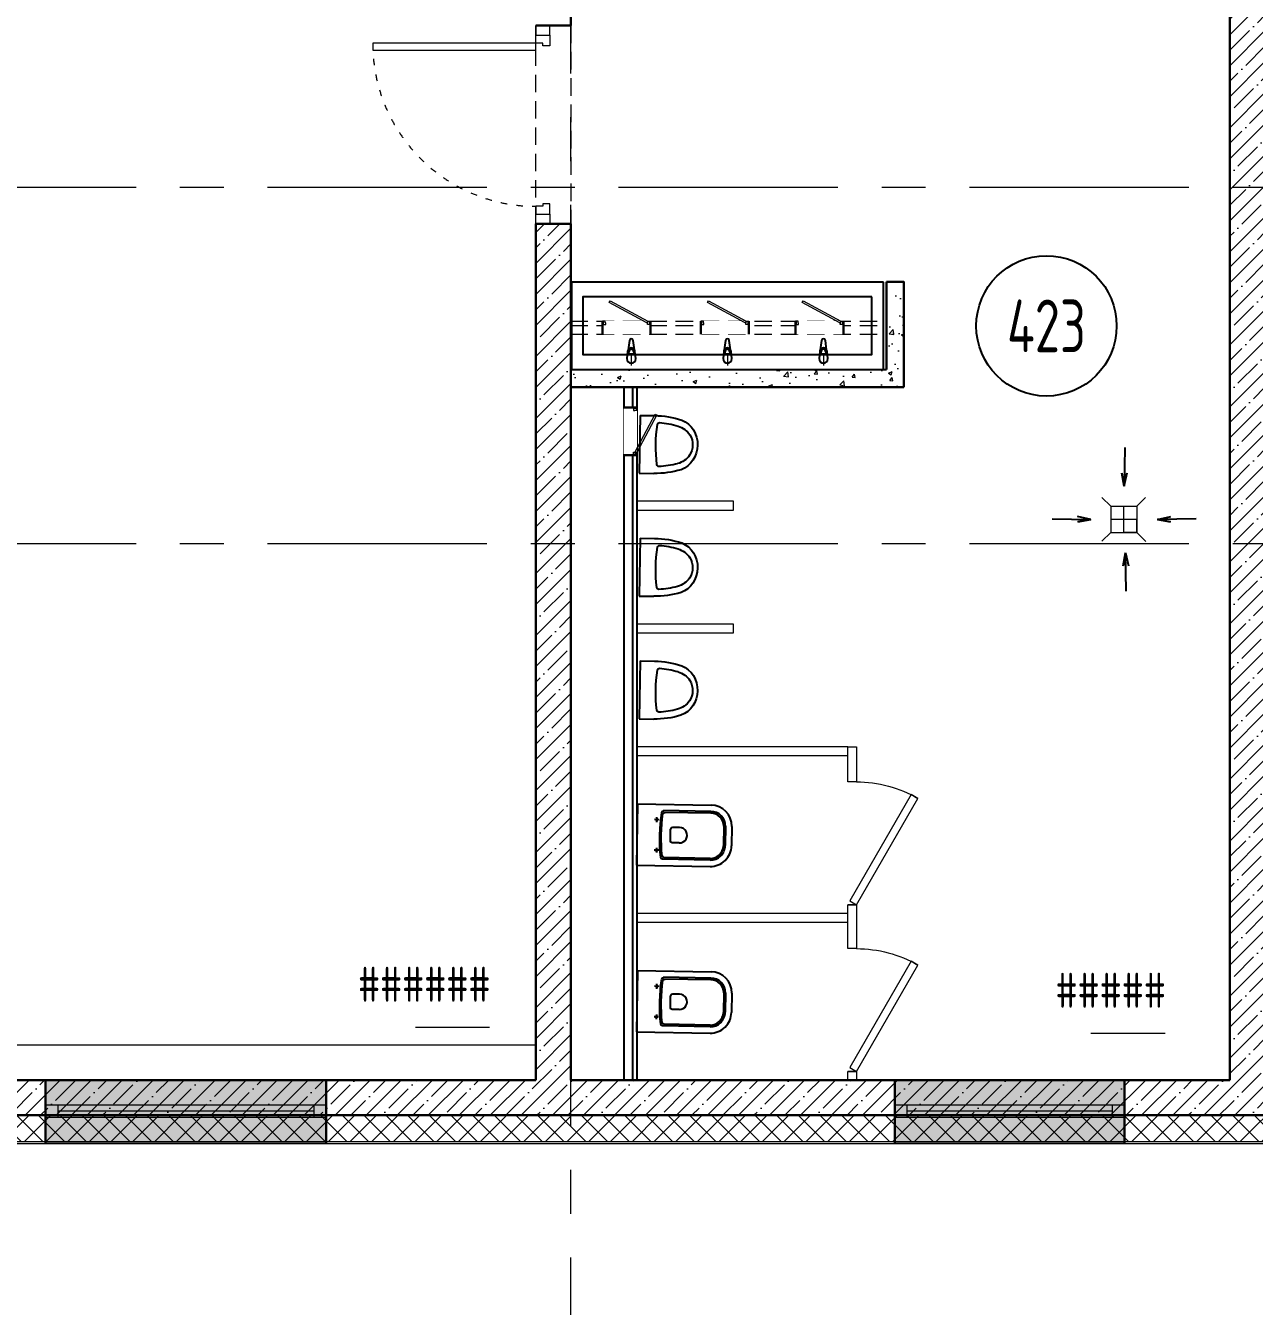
# Model space of a CAD drawing. Header units: millimetres. Extents: x -4447806 to 13389969, y -2188499 to 852203.
# Drawn here: x 4178551 to 4185554, y -611728 to -604428 of the extents above; entities that cross this region are included whole.
import ezdxf
from ezdxf import colors
from ezdxf.entities.mleader import LeaderData, LeaderLine
from ezdxf.enums import TextEntityAlignment as Align
from ezdxf.math import Vec2, Vec3

# ---------------------------------------------------------------- set-up
doc = ezdxf.new("R2010")
doc.units = ezdxf.units.MM
doc.set_wipeout_variables(frame=1)
for name, pattern in [('ACAD_ISO03W100', [30, 12, -18]), ('ADSK_Штриховая_ш2 п1', [3, 2, -1]), ('CENTER', [2, 1.25, -0.25, 0.25, -0.25])]:
    doc.linetypes.add(name, pattern=pattern)
for name, color, linetype, lineweight in [('_TEXT', 189, 'Continuous', 30), ('АР_Двери', 175, 'Continuous', 18), ('АР_Маркер экспликации', 239, 'Continuous', 13), ('АР_Навесной фасад', 147, 'Continuous', 5), ('АР_Номер помещения', 1, 'Continuous', 25), ('АР_Окна БЛОК', 250, 'Continuous', 13), ('АР_Оси', 195, 'Continuous', 9), ('АР_Отметки', 250, 'Continuous', 15), ('АР_Перегородки газоблок', 165, 'Continuous', 30), ('АР_Перегородки газоблок_Штрих', 165, 'Continuous', 5), ('АР_Перегородки сантехнические', 216, 'Continuous', 9), ('АР_Подоконники', 163, 'Continuous', 9), ('АР_Помещения_площадь', 19, 'Continuous', 9), ('АР_Сущ Несущая стена', 216, 'Continuous', 30), ('АР_тонкая линия', 250, 'Continuous', 0), ('АР_Утеплитель', 250, 'Continuous', 9), ('АР_Штриховка монолит', 250, 'Continuous', 9)]:
    doc.layers.add(name, color=color, linetype=linetype, lineweight=lineweight)
for name, color, linetype in [('ТХ_ВК_оборуд.ТХ', 250, 'Continuous'), ('ТХ_ВК_трапы', 5, 'Continuous'), ('ТХ_сантехника', 253, 'Continuous')]:
    doc.layers.add(name, color=color, linetype=linetype)
doc.styles.add('ISOCPEUR', font='isocpeur.ttf', dxfattribs={"width": 0.7})
doc.styles.get("Standard").update_dxf_attribs({"font": 'arial.ttf'})
pattern_1 = [(45, (3969483.65, -672094.8), (-88.38835, 88.38835), []), (45, (3969572.04, -672094.8), (-88.38835, 88.38835), [156.25, -31.25, 0, -31.25])]

# ---------------------------------------------------------------- blocks, each defined once
blk = doc.blocks.new('*U214')
for p, q in [((0, 0), (0, -50)), ((700, 0), (700, -50))]:
    blk.add_line(p, q)
blk.add_lwpolyline([(0, 0), (606.2, 350), (628.1, 312.1), (21.9, -37.9)], close=True)
blk.add_arc((0, 0), 700, 0, 30)
blk = doc.blocks.new('*U610')
blk.add_lwpolyline([(-100, 80), (-100, 1010), (-140, 1010), (-140, 80)], close=True)
for points in [[(-1130, 0), (-1130, 80), (-1075, 80), (-1075, 0), (-1130, 0)], [(-1075, 80), (-1075, 0), (-1015, 0), (-1015, 40), (-1030, 40), (-1030, 80), (-1075, 80)], [(-55, 80), (-55, 0), (-115, 0), (-115, 40), (-100, 40), (-100, 80), (-55, 80)], [(0, 0), (0, 80), (-55, 80), (-55, 0), (0, 0)]]:
    blk.add_lwpolyline(points)
at = {"linetype": 'ACAD_ISO03W100', "ltscale": 3}
blk.add_arc((-100, 80), 930, 90, 180, dxfattribs=at)
blk = doc.blocks.new('*U383')
at = {"layer": 'АР_Номер помещения', "color": 7}
blk.add_circle((-15880.9, -582.8), 400, dxfattribs=at)
at = {"layer": 'АР_Помещения_площадь', "color": 7}
blk.add_line((-14317.1, -8752.4), (-14739.4, -8752.4), dxfattribs=at)
at = {"color": 7, "style": 'ISOCPEUR', "width": 0.7, "flags": 1}
blk.add_attdef('КАТЕГОРИЯ', (-499.2, -2092.2), '', height=250, dxfattribs=at)
at = {"layer": 'АР_Номер помещения', "color": 7, "style": 'ISOCPEUR', "width": 0.7}
blk.add_attdef('НОМЕР_ПОМЕЩЕНИЯ', text='', height=300, dxfattribs=at).set_placement((-15880.9, -582.8), align=Align.MIDDLE_CENTER)
at = {"layer": 'АР_Помещения_площадь', "color": 7, "lineweight": 30, "width": 0.7, "flags": 104}
blk.add_attdef('ИМЯ_ПОМЕЩЕНИЯ', text='', height=100, dxfattribs=at).set_placement((157.6, 1217.1), align=Align.MIDDLE_CENTER)
at = {"layer": 'АР_Помещения_площадь', "color": 7, "style": 'ISOCPEUR', "width": 0.7}
blk.add_attdef('ПЛОЩАДЬ_ПОМЕЩЕНИЯ', text='', height=200, dxfattribs=at).set_placement((-14312.2, -8505.9), align=Align.MIDDLE_RIGHT)
blk = doc.blocks.new('*U368')
at = {"layer": 'АР_Номер помещения', "color": 7}
blk.add_circle((-15677.8, 4216.1), 400, dxfattribs=at)
at = {"layer": 'АР_Помещения_площадь', "color": 7}
blk.add_line((-15002.2, 182.1), (-15424.6, 182.1), dxfattribs=at)
at = {"color": 7, "style": 'ISOCPEUR', "width": 0.7, "flags": 1}
blk.add_attdef('КАТЕГОРИЯ', (-499.2, -2092.2), '', height=250, dxfattribs=at)
at = {"layer": 'АР_Номер помещения', "color": 7, "style": 'ISOCPEUR', "width": 0.7}
blk.add_attdef('НОМЕР_ПОМЕЩЕНИЯ', text='', height=300, dxfattribs=at).set_placement((-15677.8, 4216.1), align=Align.MIDDLE_CENTER)
at = {"layer": 'АР_Помещения_площадь', "color": 7, "lineweight": 30, "width": 0.7, "flags": 104}
blk.add_attdef('ИМЯ_ПОМЕЩЕНИЯ', text='', height=100, dxfattribs=at).set_placement((157.6, 1217.1), align=Align.MIDDLE_CENTER)
at = {"layer": 'АР_Помещения_площадь', "color": 7, "style": 'ISOCPEUR', "width": 0.7}
blk.add_attdef('ПЛОЩАДЬ_ПОМЕЩЕНИЯ', text='', height=200, dxfattribs=at).set_placement((-14997.3, 428.6), align=Align.MIDDLE_RIGHT)
blk = doc.blocks.new('Из_буфера31843')
for p, q in [((365.8, 166.1), (359.2, 113.1)), ((394.6, 113.1), (388, 166.1)), ((915.8, 166.1), (909.2, 113.1)), ((944.6, 113.1), (938, 166.1)), ((1465.7, 166.1), (1459.1, 113.1)), ((1494.5, 113.1), (1487.9, 166.1)), ((355.9, 103.6), (351.9, 61.7)), ((363.3, 86.6), (363.3, 101.5)), ((390.5, 86.6), (363.3, 86.6)), ((390.5, 101.5), (390.5, 86.6)), ((401.9, 61.7), (397.9, 103.6)), ((905.9, 103.6), (901.9, 61.7)), ((913.3, 86.6), (913.3, 101.5)), ((940.5, 86.6), (913.3, 86.6)), ((940.5, 101.5), (940.5, 86.6)), ((951.9, 61.7), (947.9, 103.6)), ((1455.8, 103.6), (1451.8, 61.7)), ((1463.2, 86.6), (1463.2, 101.5)), ((1490.4, 86.6), (1463.2, 86.6)), ((1490.4, 101.5), (1490.4, 86.6)), ((1501.8, 61.7), (1497.8, 103.6))]:
    blk.add_line(p, q)
at = {"lineweight": 13, "ltscale": 500}
for p, q in [((376.9, 85), (376.9, 22.5)), ((926.9, 85), (926.9, 22.5)), ((1476.9, 85), (1476.9, 22.5))]:
    blk.add_line(p, q, dxfattribs=at)
for points in [[(1819.9, 500), (33.9, 500), (33.9, 0), (1819.9, 0)], [(1754.9, 415), (98.9, 415), (98.9, 85), (1754.9, 85)]]:
    blk.add_lwpolyline(points, close=True)
for centre, major_axis, start_param, end_param in [((376.9, 164.7), (-7.91, 7.91), 4.051589, 6.943986), ((926.9, 164.7), (-7.91, 7.91), 4.051589, 6.943986), ((1476.8, 164.7), (-7.91, 7.91), 4.051589, 6.943986), ((376.9, 101.7), (-14.9, -14.9), -1.35736, -0.875625), ((376.9, 101.7), (-14.9, 14.9), 4.498953, 6.496621), ((376.9, 101.5), (-9.62, 9.62), 3.926991, 7.068583), ((376.9, 101.7), (-14.9, 14.9), 4.017217, 4.498953), ((926.9, 101.7), (-14.9, -14.9), -1.35736, -0.875625), ((926.9, 101.7), (-14.9, 14.9), 4.498953, 6.496621), ((926.9, 101.5), (-9.62, 9.62), 3.926991, 7.068583), ((926.9, 101.7), (-14.9, 14.9), 4.017217, 4.498953), ((1476.8, 101.7), (-14.9, -14.9), -1.35736, -0.875625), ((1476.8, 101.7), (-14.9, 14.9), 4.498953, 6.496621), ((1476.8, 101.5), (-9.62, 9.62), 3.926991, 7.068583), ((1476.8, 101.7), (-14.9, 14.9), 4.017217, 4.498953), ((376.9, 61.7), (-17.7, -17.7), -0.785398, 2.356194), ((926.9, 61.7), (-17.7, -17.7), -0.785398, 2.356194), ((1476.8, 61.7), (-17.7, -17.7), -0.785398, 2.356194)]:
    blk.add_ellipse(centre, major_axis=major_axis, ratio=1, start_param=start_param, end_param=end_param)
blk = doc.blocks.new('Писуар')
at = {"linetype": 'Continuous'}
for p, q in [((-165.1, 0), (-165.1, 83)), ((165.1, 0), (165.1, 83)), ((-165.1, 0), (165.1, 0))]:
    blk.add_line(p, q, dxfattribs=at)
at = {"linetype": 'Continuous', "extrusion": (0, 0, -1)}
for centre, major_axis, start_param, end_param in [((0, 190.3), (150.2, 0), 3.48908, 5.935698), ((0, 202.6), (-106.6, 0), 0.993922, 2.14767), ((425, 83), (-590.1, 0), 0, 0.28569), ((29.9, 181.8), (-142.2, 0), 0.27757, 0.90349), ((-29.9, 181.8), (-142.2, 0), 2.238102, 2.864023), ((-425, 83), (590.1, 0), -0.28569, 0), ((440.2, 83.6), (-566.2, 0), 0.051883, 0.258047), ((-440.2, 83.6), (566.2, 0), -0.258047, -0.051883), ((-111.9, 112), (-13.3, 0), -1.387931, -0.085797), ((0, 843.5), (806.5, 0), 1.428537, 1.713056), ((111.9, 112), (13.3, 0), 0.085797, 1.387931)]:
    blk.add_ellipse(centre, major_axis=major_axis, ratio=0.93164, start_param=start_param, end_param=end_param, dxfattribs=at)
blk = doc.blocks.new('унитаз поликлиники')
for p, q in [((0, 175), (0, -175)), ((0, 175), (420, 175)), ((125.6, 86.7), (99.5, 86.7)), ((112.4, 73.1), (112.4, 100.2)), ((420, 138.7), (149.6, 138.7)), ((420, 129), (156.8, 128.7)), ((191.9, -33.7), (191.9, 33.7)), ((242.4, 43.7), (201.9, 43.7)), ((494, 57.1), (494, -57.1)), ((504, 55), (504, -55)), ((540, 55), (540, -55)), ((112.3, -73), (112.3, -100.1)), ((242.4, -43.7), (201.9, -43.7)), ((125.5, -86.5), (99.4, -86.5)), ((420, -139), (147.9, -138.7)), ((420, -129), (155.2, -128.7)), ((0, -175), (420, -175))]:
    blk.add_line(p, q)
for centre, radius, start, end in [((420, 55), 120, 0, 90), ((420.5, 55.2), 83.5, 359.86187, 90.33349), ((420, 55), 74, 0, 90), ((242.4, 0), 43.7, 270, 90), ((420, -55), 120, 270, 0), ((420, -55), 84, 270, 0), ((420, -55), 74, 270, 358.40182)]:
    blk.add_arc(centre, radius, start, end)
at = {"extrusion": (0, 0, -1)}
for centre, major_axis, ratio, start_param, end_param in [((112.4, 86.8), (3.55, 3.55), 1, 5.504025, 11.78721), ((1158.1, 0), (-731, -726.4), 0.993775, 0.659849, 0.910919), ((984.1, 0), (-23.4, -941.4), 0.89728, 1.422258, 1.677847), ((149.5, 127.3), (-5.6, -10.5), 0.821373, 1.269211, 2.570669), ((154.4, 119.8), (-5.61, -7.72), 0.798093, 1.232924, 2.686723), ((201.9, -33.5), (4.12, -9.49), 0.964797, 0.42926, 1.943413), ((147.9, -127.5), (5.4, -10.4), 0.836443, 0.56114, 1.877577), ((155.2, -117.5), (5.3, -10.4), 0.842984, 0.549902, 1.8819)]:
    blk.add_ellipse(centre, major_axis=major_axis, ratio=ratio, start_param=start_param, end_param=end_param, dxfattribs=at)
for centre, major_axis, ratio, start_param, end_param in [((201.9, 33.5), (4.12, 9.49), 0.964797, 0.42926, 1.943413), ((112.3, -86.6), (3.54, -3.55), 1, 5.504025, 11.78721)]:
    blk.add_ellipse(centre, major_axis=major_axis, ratio=ratio, start_param=start_param, end_param=end_param)
blk = doc.blocks.new('A$C3079c8b3')
at = {"layer": 'АР_Перегородки газоблок', "color": 0, "lineweight": 25, "ltscale": 100}
for points in [[(300.7, -12974.6), (300.7, -16924.6)], [(350.7, -12974.6), (350.7, -16924.6)], [(375.7, -12974.6), (375.7, -16924.6)]]:
    blk.add_lwpolyline(points, dxfattribs=at)
blk = doc.blocks.new('_DotSmall')
at = {"color": 0, "linetype": 'ByBlock', "const_width": 0.5}
blk.add_lwpolyline([(-0.0625, 0, 1), (0.0625, 0, 1)], format="xyb", close=True, dxfattribs=at)
blk = doc.blocks.new('Трап ТХ')
at = {"layer": 'ТХ_ВК_трапы', "color": 5, "lineweight": 0}
for p, q in [((305243.2, -196674.3), (305292.9, -196724.5)), ((305292.9, -196724.5), (305292.9, -196874.5)), ((305292.9, -196724.5), (305442.2, -196724.5)), ((305367.6, -196874.5), (305367.6, -196724.5)), ((305491.2, -196675.5), (305442.2, -196724.5)), ((305442.2, -196724.5), (305442.2, -196874.5)), ((305442.2, -196799.5), (305292.9, -196799.5)), ((305442.2, -196874.5), (305442.2, -196799.5)), ((305243.2, -196924.3), (305292.9, -196874.5)), ((305292.9, -196874.5), (305442.2, -196874.5)), ((305442.2, -196874.5), (305367.6, -196874.5)), ((305493.2, -196925.5), (305442.2, -196874.5))]:
    blk.add_line(p, q, dxfattribs=at)
blk = doc.blocks.new('A$C985b353d')
at = {"layer": 'ТХ_ВК_трапы', "ltscale": 100}
for p, q in [((6.4, 408.7), (2.2, 189.2)), ((2.2, 189.2), (-11.2, 263.5)), ((-11.2, 263.5), (2.2, 189.2)), ((2.2, 189.2), (19.8, 264.3)), ((-407.4, 3.3), (-187.9, -0.9)), ((-187.9, -0.9), (-263, 16.7)), ((192.3, -0.9), (267.4, 16.7)), ((411.8, 3.3), (192.3, -0.9)), ((-187.9, -0.9), (-262.2, -14.3)), ((-262.2, -14.3), (-187.9, -0.9)), ((192.3, -0.9), (266.6, -14.3)), ((266.6, -14.3), (192.3, -0.9)), ((9.7, -190.8), (-3.8, -265.2)), ((-3.8, -265.2), (9.7, -190.8)), ((13.8, -410.3), (9.7, -190.8)), ((9.7, -190.8), (27.3, -265.9))]:
    blk.add_line(p, q, dxfattribs=at)
blk = doc.blocks.new('*U551')
at = {"true_color": 0xffffff}
h = blk.add_hatch(color=7, dxfattribs=at)
h.dxf.hatch_style = 1
h.paths.add_polyline_path([(-1600, -140), (0, -140), (0, 220), (-1600, 220)])
at = {"lineweight": 30}
for p, q in [((-1600, -140), (-1600, 220)), ((0, -140), (0, 220))]:
    blk.add_line(p, q, dxfattribs=at)
for p, q in [((0, 220), (-1600, 220)), ((-1600, 70), (0, 70)), ((-1600, 0), (0, 0)), ((-1530, 0), (-1530, 70)), ((-1530, 35), (-70, 35)), ((-70, 0), (-70, 70)), ((-1600, -140), (0, -140)), ((-1600, -140), (-1600, -140)), ((-1600, -140), (-1600, -140)), ((0, -140), (0, -140)), ((0, -140), (0, -140))]:
    blk.add_line(p, q)
blk = doc.blocks.new('*U552')
at = {"true_color": 0xffffff}
h = blk.add_hatch(color=7, dxfattribs=at)
h.dxf.hatch_style = 1
h.paths.add_polyline_path([(-1310, -140), (0, -140), (0, 220), (-1310, 220)])
at = {"lineweight": 30}
for p, q in [((-1310, -140), (-1310, 220)), ((0, -140), (0, 220))]:
    blk.add_line(p, q, dxfattribs=at)
for p, q in [((0, 220), (-1310, 220)), ((-1310, 70), (0, 70)), ((-1310, 0), (0, 0)), ((-1240, 0), (-1240, 70)), ((-1240, 35), (-70, 35)), ((-70, 0), (-70, 70)), ((-1310, -140), (0, -140)), ((-1310, -140), (-1310, -140)), ((-1310, -140), (-1310, -140)), ((0, -140), (0, -140)), ((0, -140), (0, -140))]:
    blk.add_line(p, q)
blk = doc.blocks.new('*U718')
at = {"color": 7}
blk.add_wipeout([(-565, 60), (445, 60), (445, -218), (-565, -218)], dxfattribs=at)
for p, q in [((-530, 60), (-565, 60)), ((-550, 60), (-550, -10)), ((-550, -10), (-550, 60)), ((-510, 60), (-530, 60)), ((-510, 20), (-510, 60)), ((-500, 20), (-510, 20)), ((-500, -10), (-500, 20)), ((380, -10), (380, 20)), ((380, 20), (390, 20)), ((390, 20), (390, 60)), ((390, 60), (410, 60)), ((410, 60), (445, 60)), ((430, 60), (430, -10)), ((430, -10), (430, 60)), ((-565, -10), (-530, -10)), ((-530, -10), (-500, -10)), ((410, -10), (380, -10)), ((445, -10), (410, -10))]:
    blk.add_line(p, q)
at = {"lineweight": 30}
for p, q in [((-565, 60), (-565, -218)), ((445, 60), (445, -218))]:
    blk.add_line(p, q, dxfattribs=at)
blk.add_lwpolyline([(389, 60), (370, 25), (-424, 448), (-406, 483)], close=True)

msp = doc.modelspace()

# ---------------------------------------------------------------- hatches: boundary and pattern name
at = {"layer": 'АР_Перегородки газоблок_Штрих', "ltscale": 100}
h = msp.add_hatch(dxfattribs=at)
h.set_pattern_fill('AR-CONC', color=256, scale=30)
h.set_pattern_definition([(50, (3969483.65, -672094.8), (215.17805, -18.82564), [22.5, -247.5]), (355, (3969483.65, -672094.8), (-41.6254, 225.65764), [18, -198]), (100.45144, (3969501.59, -672096.37), (173.55265, 206.832), [19.12206, -210.34263]), (46.1842, (3969483.65, -672034.8), (320.1724, -49.65578), [33.75, -371.25]), (96.63564, (3969510.34, -672038.94), (280.3986, 292.2356), [28.6831, -315.51413]), (351.18416, (3969483.65, -672034.8), (280.3986, 292.2356), [27, -297]), (21, (3969513.65, -672049.8), (179.07212, -120.78567), [22.5, -247.5]), (326, (3969513.65, -672049.8), (72.9946, 217.54501), [18, -198]), (71.45144, (3969528.58, -672059.86), (252.06671, 96.75935), [19.12206, -210.34263]), (37.5, (3969483.654, -672094.8), (3.647957, 99.868156), [0, -195.6, 0, -201, 0, -198.75]), (7.5, (3969483.65, -672094.8), (78.92086, 118.323514), [0, -114.6, 0, -191.1, 0, -75.75]), (327.5, (3969416.754, -672094.8), (160.14673, -6.766462), [0, -75, 0, -234, 0, -310.5]), (317.5, (3969386.75, -672094.8), (174.95585, 30.031495), [0, -97.5, 0, -155.4, 0, -220.5])])
h.paths.add_polyline_path([(4183557.099, -605889.08), (4183457.099, -605889.08), (4183457.099, -606389.081), (4181659.274, -606389.086), (4181659.264, -606489.086), (4181959.978, -606489.075), (4181959.93, -606489.085), (4182059.93, -606489.085), (4182059.978, -606489.069), (4183557.099, -606489.081)])
at = {"layer": 'АР_Утеплитель', "ltscale": 100}
h = msp.add_hatch(dxfattribs=at)
h.set_pattern_fill('ANSI37', color=256, scale=700)
h.set_pattern_definition([(45, (3219397.64, -567735.58), (-61.871843, 61.871843), []), (135, (3219397.64, -567735.58), (-61.871843, -61.871843), [])])
h.paths.add_polyline_path([(4164394.239, -607279.115), (4170744.269, -607279.115), (4170744.269, -589409.115), (4176384.086, -589409.115), (4176384.086, -589259.115), (4170594.269, -589259.115), (4170594.269, -607129.115), (4164244.239, -607129.115), (4164244.27, -617139.115), (4177644.269, -617139.115), (4177644.269, -610789.115), (4185764.269, -610789.115), (4185764.269, -605599.115), (4194031.656, -605599.115), (4194031.656, -605849.115), (4194181.656, -605849.115), (4194181.656, -605449.115), (4185614.269, -605449.115), (4185614.269, -610639.115), (4177494.269, -610639.115), (4177494.269, -616989.115), (4164394.27, -616989.115)])
at = {"layer": 'АР_Штриховка монолит', "ltscale": 100}
h = msp.add_hatch(dxfattribs=at)
h.set_pattern_fill('ANSI35', color=256, scale=500)
h.set_pattern_definition(pattern_1)
h.paths.add_polyline_path([(4185614.269, -605449.115), (4185614.269, -605249.115), (4185614.269, -601099.115), (4186114.269, -601099.115), (4186114.269, -600899.115), (4185614.269, -600899.115), (4185614.269, -600111.633), (4185414.269, -600111.633), (4185414.269, -610439.115), (4185414.269, -610639.115), (4185614.269, -610639.115)])
h = msp.add_hatch(dxfattribs=at)
h.set_pattern_fill('ANSI35', color=256, scale=500)
h.set_pattern_definition(pattern_1)
h.paths.add_polyline_path([(4185414.269, -610439.115), (4181659.269, -610439.115), (4181659.269, -605557.989), (4181459.269, -605557.989), (4181459.269, -610439.115), (4177519.269, -610439.115), (4177519.269, -610639.115), (4185414.269, -610639.115)])

# ---------------------------------------------------------------- linework, layer by layer
at = {"layer": 'АР_Навесной фасад', "ltscale": 100}
for p, q in [((4177644.269, -610789.115), (4185764.269, -610789.115)), ((4177654.269, -610799.115), (4185774.269, -610799.115))]:
    msp.add_line(p, q, dxfattribs=at)
at = {"layer": 'АР_Оси', "linetype": 'CENTER', "ltscale": 1000}
for p, q in [((4181659.269, -618700.387), (4181659.269, -584392.909)), ((4151930.513, -605349.115), (4235527.678, -605349.115)), ((4151930.513, -607379.115), (4235527.678, -607379.115)), ((4151930.513, -610639.115), (4235527.678, -610639.115))]:
    msp.add_line(p, q, dxfattribs=at)
at = {"layer": 'АР_Перегородки газоблок', "ltscale": 100}
for points in [[(4183557.099, -606489.08), (4183557.099, -605889.08), (4183457.099, -605889.08)], [(4183457.099, -606389.08), (4183457.099, -605889.08)], [(4181659.266, -606389.086), (4183457.099, -606389.08)], [(4181959.978, -606489.085), (4181659.266, -606489.086)], [(4183557.099, -606489.085), (4181959.978, -606489.085)]]:
    msp.add_lwpolyline(points, dxfattribs=at)
at = {"layer": 'АР_Перегородки сантехнические', "lineweight": 0}
for points in [[(4182034.674, -607139.037), (4182034.664, -607189.037), (4182584.983, -607189.139), (4182584.992, -607139.139)], [(4182034.774, -607839.094), (4182034.765, -607889.094), (4182585.084, -607889.196), (4182585.093, -607839.196)], [(4182034.875, -608539.15), (4182034.882, -608589.15), (4183236.84, -608589.058), (4183236.834, -608539.058)], [(4183286.9, -608738.771), (4183236.9, -608738.771), (4183236.9, -608539.056), (4183286.9, -608539.056)], [(4182034.938, -609489.15), (4182034.944, -609539.15), (4183236.903, -609539.058), (4183236.896, -609489.058)], [(4183286.825, -609689.115), (4183236.825, -609689.115), (4183236.9, -609438.771), (4183286.9, -609438.771)], [(4183286.887, -610439.115), (4183236.887, -610439.115), (4183236.825, -610389.115), (4183286.825, -610389.115)]]:
    msp.add_lwpolyline(points, close=True, dxfattribs=at)
at = {"layer": 'АР_Подоконники', "ltscale": 100}
msp.add_line((4181459.269, -610239.115), (4177519.269, -610239.115), dxfattribs=at)
at = {"layer": 'АР_Сущ Несущая стена', "ltscale": 100}
for p, q in [((4185414.269, -600096.633), (4185414.269, -610439.115)), ((4181659.269, -600186.633), (4181659.269, -604427.989)), ((4181459.269, -604427.989), (4181659.269, -604427.989)), ((4181459.269, -605557.989), (4181459.269, -610439.115)), ((4181459.269, -605557.989), (4181659.269, -605557.989)), ((4181659.269, -605557.989), (4181659.269, -610439.115)), ((4177519.269, -610439.115), (4181459.269, -610439.115)), ((4181659.269, -610439.115), (4185414.269, -610439.115)), ((4177494.269, -610639.115), (4185614.269, -610639.115))]:
    msp.add_line(p, q, dxfattribs=at)
at = {"layer": 'АР_тонкая линия', "linetype": 'ADSK_Штриховая_ш2 п1', "ltscale": 50}
for p, q in [((4181459.269, -605557.989), (4181459.269, -604427.989)), ((4181659.269, -604427.989), (4181659.269, -605557.989))]:
    msp.add_line(p, q, dxfattribs=at)
for points in [[(4181654.831, -606136.979), (4183457.104, -606137.027)], [(4181654.832, -606111.979), (4183457.104, -606112.027)], [(4181654.831, -606186.979), (4183457.103, -606187.027)]]:
    msp.add_lwpolyline(points, dxfattribs=at)

# ---------------------------------------------------------------- block references
at = {"layer": '_TEXT', "ltscale": 500}
msp.add_blockref('A$C3079c8b3', (4181659.269, -593514.469), dxfattribs=at)
at = {"layer": 'АР_Двери', "rotation": 90.00000000000001}
msp.add_blockref('*U610', (4181539.269, -604427.989), dxfattribs=at)
at = {"layer": 'АР_Двери', "lineweight": 30, "xscale": -1, "rotation": 270}
for p in [(4183286.9, -609438.771), (4183286.825, -610389.115)]:
    msp.add_blockref('*U214', p, dxfattribs=at)
at = {"layer": 'АР_Маркер экспликации', "color": 7}
ref = msp.add_blockref('*U383', (4195512.483, -601386.579), dxfattribs=at)
ref.add_attrib('НОМЕР_ПОМЕЩЕНИЯ', '420', dxfattribs={"layer": 'АР_Номер помещения', "color": 7, "height": 300, "style": 'ISOCPEUR', "width": 0.7}).set_placement((4179631.581, -601969.401), align=Align.MIDDLE_CENTER)
ref.add_attrib('ПЛОЩАДЬ_ПОМЕЩЕНИЯ', '######', dxfattribs={"layer": 'АР_Помещения_площадь', "color": 7, "height": 200, "style": 'ISOCPEUR', "width": 0.7}).set_placement((4181200.302, -609892.522), align=Align.MIDDLE_RIGHT)
ref = msp.add_blockref('*U368', (4200047.146, -610355.649), dxfattribs=at)
ref.add_attrib('НОМЕР_ПОМЕЩЕНИЯ', '423', dxfattribs={"layer": 'АР_Номер помещения', "color": 7, "height": 300, "style": 'ISOCPEUR', "width": 0.7}).set_placement((4184369.326, -606139.586), align=Align.MIDDLE_CENTER)
ref.add_attrib('ПЛОЩАДЬ_ПОМЕЩЕНИЯ', '#####', dxfattribs={"layer": 'АР_Помещения_площадь', "color": 7, "height": 200, "style": 'ISOCPEUR', "width": 0.7}).set_placement((4185049.813, -609927.022), align=Align.MIDDLE_RIGHT)
at = {"layer": 'АР_Окна БЛОК', "xscale": -1, "rotation": 180}
for name, p in [('*U551', (4180264.269, -610579.115)), ('*U552', (4184814.269, -610579.115))]:
    msp.add_blockref(name, p, dxfattribs=at)
at = {"layer": 'АР_тонкая линия', "ltscale": 500}
msp.add_blockref('A$C985b353d', (4184810.006, -607242.244), dxfattribs=at)
at = {"layer": 'ТХ_ВК_оборуд.ТХ'}
msp.add_blockref('Трап ТХ', (3879442.447, -410442.715), dxfattribs=at)
at = {"layer": 'ТХ_сантехника', "xscale": 0.9954344748001746, "yscale": 0.9954344748001746, "zscale": 0.9954344748001746}
msp.add_blockref('Из_буфера31843', (4181628.031, -606387.756), dxfattribs=at)
at = {"layer": 'ТХ_сантехника', "ltscale": 100, "rotation": 269.1248415622985}
for p in [(4182050.787, -606814.513), (4182050.668, -607514.439), (4182050.55, -608214.365)]:
    msp.add_blockref('Писуар', p, dxfattribs=at)
at = {"layer": 'ТХ_сантехника', "rotation": 359.1248415622985}
for p in [(4182035.048, -609039.147), (4182034.845, -609989.111)]:
    msp.add_blockref('унитаз поликлиники', p, dxfattribs=at)

# ---------------------------------------------------------------- leaders
at = {"layer": 'АР_Отметки'}
ml = msp.add_multileader_mtext('Standard', dxfattribs=at)
ml.set_content('+11,900', color=256, style='ISOCPEUR')
ml.set_leader_properties(color=256, linetype='Continuous', lineweight=-1)
ml.set_arrow_properties(name='DOTSMALL')
ml.build(insert=Vec2(0, 0))
ml.multileader.update_dxf_attribs({"has_text_frame": 1, "text_left_attachment_type": 4, "text_right_attachment_type": 4, "dogleg_length": 100, "arrow_head_size": 180})
ctx = ml.context
ctx.base_point, ctx.char_height, ctx.arrow_head_size, ctx.landing_gap_size, ctx.plane_origin = Vec3(4224115.308, -615082.206), 250, 180, 50, Vec3(4249351.225, -627229.733)
ctx.left_attachment, ctx.right_attachment = 4, 4
notes = []
notes.append((ctx, [(0, (0, 0, 0), (0, 0), (1, 0), 1, [])]))
ctx.mtext.insert, ctx.mtext.rotation, ctx.mtext.width, ctx.mtext.line_spacing_style, ctx.mtext.flow_direction = Vec3(4224165.308, -614748.873), 6.28318531, 852.69703, 2, 5
for ctx, leaders in notes:
    for number, flags, end, landing, length, lines in leaders:
        leader = LeaderData()
        leader.index, (leader.has_last_leader_line, leader.has_dogleg_vector, leader.attachment_direction) = number, flags
        leader.last_leader_point, leader.dogleg_vector, leader.dogleg_length = Vec3(end), Vec3(landing), length
        for number, points, colour, breaks in lines:
            line = LeaderLine()
            line.index, line.vertices, line.color, line.breaks = number, Vec3.list(points), colors.encode_raw_color(colour), breaks
            leader.lines.append(line)
        ctx.leaders.append(leader)

# ---------------------------------------------------------------- next in the draw order: block references
at = {"layer": 'АР_Двери', "xscale": 0.2701273999331003, "yscale": 0.2701273999331003, "zscale": 0.2701273999331003}
for p, rotation in [((4181992.152, -606128.065), 0.002280706094175933), ((4182552.457, -606128.065), 0.002280706094175932), ((4183091.759, -606128.084), 0.002280706094175932), ((4182018.764, -606757.013), 270.0022807060942)]:
    msp.add_blockref('*U718', p, dxfattribs=dict(at, rotation=rotation))

doc.saveas('drawing.dxf')
